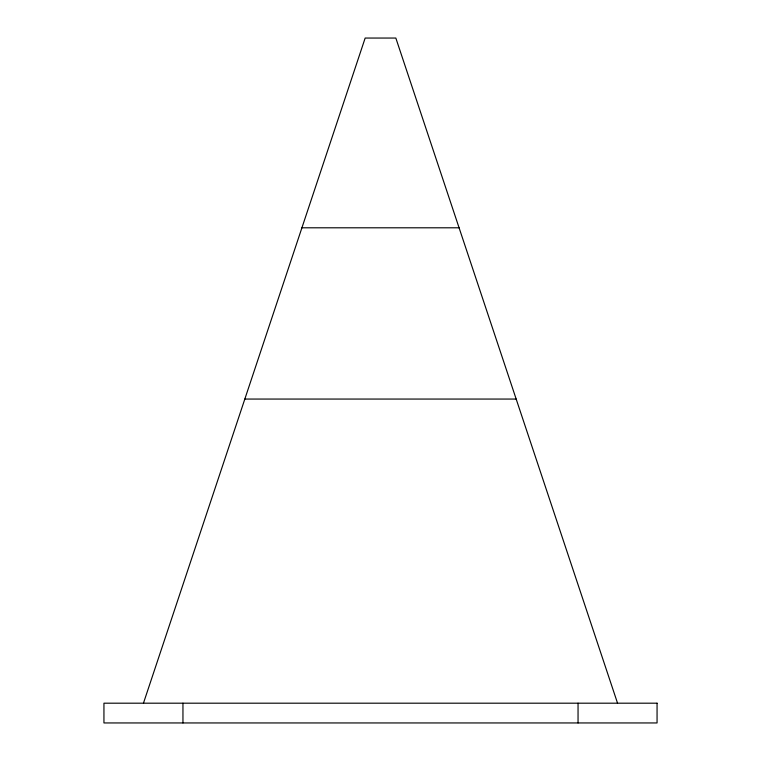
<?xml version="1.0" encoding="UTF-8"?>
<svg xmlns="http://www.w3.org/2000/svg" width="761" height="761" viewBox="0 0 761 761"><rect width="100%" height="100%" fill="white"/><g stroke="black" fill="none" stroke-linecap="round" stroke-linejoin="round"><path stroke-width="1.14" d="M143.449 703.193L365.166 38.05L395.834 38.05L617.552 703.193M301.917 227.796L459.083 227.796M244.823 399.059L516.177 399.059M578.046 703.193L578.046 722.95M182.954 703.193L182.954 722.95M657.057 703.193L103.943 703.193L103.943 722.95L657.057 722.95L657.057 703.193"/></g></svg>
